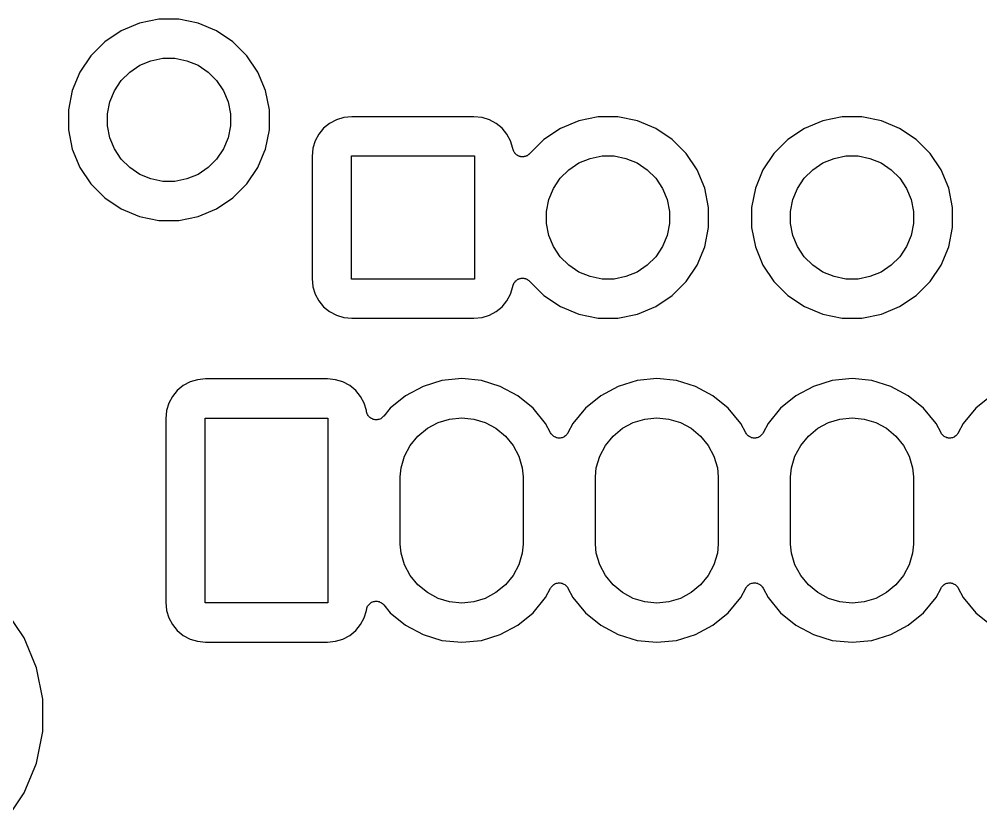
# Model space of a CAD drawing. Extents: x 20 to 116, y -135 to -20.
# Drawn here: x 36.48 to 49, y -58.19 to -47.78 of the extents above; entities that cross this region are included whole.
import ezdxf

# ---------------------------------------------------------------- set-up
doc = ezdxf.new("R2010")
doc.units = 0
doc.layers.add('BLACK', color=7, linetype='CONTINUOUS')

msp = doc.modelspace()

# ---------------------------------------------------------------- linework, layer by layer
at = {"layer": 'BLACK', "linetype": 'CONTINUOUS'}
for p, q in [((38.3012, -47.782), (38.0485, -47.8323)), ((38.5588, -47.782), (38.3012, -47.782)), ((38.8115, -47.8323), (38.5588, -47.782)), ((38.0485, -47.8323), (37.8104, -47.9309)), ((39.0496, -47.9309), (38.8115, -47.8323)), ((37.8104, -47.9309), (37.5962, -48.074)), ((39.2638, -48.074), (39.0496, -47.9309)), ((37.5962, -48.074), (37.414, -48.2562)), ((39.446, -48.2562), (39.2638, -48.074)), ((37.414, -48.2562), (37.2709, -48.4704)), ((38.1966, -48.3207), (38.3512, -48.29)), ((38.3512, -48.29), (38.5088, -48.29)), ((38.5088, -48.29), (38.6634, -48.3207)), ((39.5891, -48.4704), (39.446, -48.2562)), ((37.92, -48.4686), (38.0511, -48.381)), ((38.0511, -48.381), (38.1966, -48.3207)), ((38.6634, -48.3207), (38.8089, -48.381)), ((38.8089, -48.381), (38.94, -48.4686)), ((37.2709, -48.4704), (37.1723, -48.7085)), ((37.8086, -48.58), (37.92, -48.4686)), ((38.94, -48.4686), (39.0514, -48.58)), ((39.6877, -48.7085), (39.5891, -48.4704)), ((37.721, -48.7111), (37.8086, -48.58)), ((39.0514, -48.58), (39.139, -48.7111)), ((37.1723, -48.7085), (37.122, -48.9612)), ((37.6607, -48.8566), (37.721, -48.7111)), ((39.139, -48.7111), (39.1993, -48.8566)), ((39.738, -48.9612), (39.6877, -48.7085)), ((37.63, -49.0112), (37.6607, -48.8566)), ((39.1993, -48.8566), (39.23, -49.0112)), ((37.122, -48.9612), (37.122, -49.2188)), ((37.63, -49.1688), (37.63, -49.0112)), ((39.23, -49.0112), (39.23, -49.1688)), ((39.738, -49.2188), (39.738, -48.9612)), ((40.8112, -49.0489), (40.7054, -49.0594)), ((42.3988, -49.0489), (40.8112, -49.0489)), ((42.5046, -49.0593), (42.3988, -49.0489)), ((37.6607, -49.3234), (37.63, -49.1688)), ((39.23, -49.1688), (39.1993, -49.3234)), ((40.5214, -49.1356), (40.4441, -49.1991)), ((40.6097, -49.0884), (40.5214, -49.1356)), ((40.7054, -49.0594), (40.6097, -49.0884)), ((42.6003, -49.0884), (42.5046, -49.0593)), ((42.6886, -49.1356), (42.6003, -49.0884)), ((42.7659, -49.1991), (42.6886, -49.1356)), ((43.7635, -49.1023), (43.5254, -49.2009)), ((44.0162, -49.052), (43.7635, -49.1023)), ((44.2738, -49.052), (44.0162, -49.052)), ((44.5265, -49.1023), (44.2738, -49.052)), ((44.7646, -49.2009), (44.5265, -49.1023)), ((46.9385, -49.1023), (46.7004, -49.2009)), ((47.1912, -49.052), (46.9385, -49.1023)), ((47.4488, -49.052), (47.1912, -49.052)), ((47.7015, -49.1023), (47.4488, -49.052)), ((47.9396, -49.2009), (47.7015, -49.1023)), ((37.122, -49.2188), (37.1723, -49.4715)), ((39.6877, -49.4715), (39.738, -49.2188)), ((40.3806, -49.2764), (40.3334, -49.3647)), ((40.4441, -49.1991), (40.3806, -49.2764)), ((42.8294, -49.2764), (42.7659, -49.1991)), ((42.8766, -49.3647), (42.8294, -49.2764)), ((43.5254, -49.2009), (43.3112, -49.344)), ((44.9788, -49.344), (44.7646, -49.2009)), ((46.7004, -49.2009), (46.4862, -49.344)), ((48.1538, -49.344), (47.9396, -49.2009)), ((37.721, -49.4689), (37.6607, -49.3234)), ((39.1993, -49.3234), (39.139, -49.4689)), ((40.3334, -49.3647), (40.3043, -49.4604)), ((42.9065, -49.4632), (42.8766, -49.3647)), ((43.3112, -49.344), (43.1214, -49.5338)), ((45.161, -49.5262), (44.9788, -49.344)), ((46.4862, -49.344), (46.304, -49.5262)), ((48.336, -49.5262), (48.1538, -49.344)), ((37.1723, -49.4715), (37.2709, -49.7096)), ((37.8086, -49.6), (37.721, -49.4689)), ((39.139, -49.4689), (39.0514, -49.6)), ((39.5891, -49.7096), (39.6712, -49.5114)), ((39.6712, -49.5113), (39.6877, -49.4715)), ((39.6712, -49.5114), (39.6712, -49.5113)), ((40.3043, -49.4604), (40.2939, -49.5662)), ((42.907, -49.4682), (42.9065, -49.4632)), ((42.9088, -49.4744), (42.907, -49.4682)), ((42.9101, -49.4807), (42.9088, -49.4744)), ((42.9124, -49.4862), (42.9101, -49.4807)), ((42.9141, -49.4919), (42.9124, -49.4862)), ((42.9171, -49.4977), (42.9141, -49.4919)), ((42.9195, -49.5036), (42.9171, -49.4977)), ((42.9228, -49.5086), (42.9195, -49.5036)), ((42.9256, -49.5139), (42.9228, -49.5086)), ((42.9297, -49.5189), (42.9256, -49.5139)), ((42.9333, -49.5243), (42.9297, -49.5189)), ((42.9375, -49.5285), (42.9333, -49.5243)), ((42.9412, -49.5331), (42.9375, -49.5285)), ((42.9462, -49.5373), (42.9412, -49.5331)), ((42.9507, -49.5418), (42.9462, -49.5373)), ((42.9557, -49.5452), (42.9507, -49.5418)), ((42.9603, -49.549), (42.9557, -49.5452)), ((42.9659, -49.5521), (42.9603, -49.549)), ((43.1008, -49.5505), (43.0955, -49.5532)), ((43.1059, -49.5464), (43.1008, -49.5505)), ((43.1113, -49.5429), (43.1059, -49.5464)), ((43.1155, -49.5387), (43.1113, -49.5429)), ((43.1202, -49.535), (43.1155, -49.5387)), ((43.1214, -49.5338), (43.1202, -49.535)), ((45.3041, -49.7404), (45.161, -49.5262)), ((46.304, -49.5262), (46.1609, -49.7404)), ((48.4791, -49.7404), (48.336, -49.5262)), ((37.92, -49.7114), (37.8086, -49.6)), ((39.0514, -49.6), (38.94, -49.7114)), ((40.2939, -49.5662), (40.2939, -51.1538)), ((40.805, -51.16), (40.805, -49.56)), ((40.805, -49.56), (42.405, -49.56)), ((42.405, -49.56), (42.405, -51.16)), ((42.9713, -49.5557), (42.9659, -49.5521)), ((42.9768, -49.558), (42.9713, -49.5557)), ((42.982, -49.5609), (42.9768, -49.558)), ((42.9882, -49.5628), (42.982, -49.5609)), ((42.9941, -49.5653), (42.9882, -49.5628)), ((43, -49.5665), (42.9941, -49.5653)), ((43.0057, -49.5683), (43, -49.5665)), ((43.0121, -49.569), (43.0057, -49.5683)), ((43.0184, -49.5703), (43.0121, -49.569)), ((43.0244, -49.5703), (43.0184, -49.5703)), ((43.0303, -49.571), (43.0244, -49.5703)), ((43.0367, -49.5704), (43.0303, -49.571)), ((43.0432, -49.5704), (43.0367, -49.5704)), ((43.0491, -49.5693), (43.0432, -49.5704)), ((43.055, -49.5688), (43.0491, -49.5693)), ((43.0612, -49.567), (43.055, -49.5688)), ((43.0675, -49.5658), (43.0612, -49.567)), ((43.0731, -49.5635), (43.0675, -49.5658)), ((43.0788, -49.5619), (43.0731, -49.5635)), ((43.0845, -49.5589), (43.0788, -49.5619)), ((43.0905, -49.5565), (43.0845, -49.5589)), ((43.0955, -49.5532), (43.0905, -49.5565)), ((43.635, -49.7386), (43.7661, -49.651)), ((43.7661, -49.651), (43.9116, -49.5907)), ((43.9116, -49.5907), (44.0662, -49.56)), ((44.0662, -49.56), (44.2238, -49.56)), ((44.2238, -49.56), (44.3784, -49.5907)), ((44.3784, -49.5907), (44.5239, -49.651)), ((44.5239, -49.651), (44.655, -49.7386)), ((46.81, -49.7386), (46.9411, -49.651)), ((46.9411, -49.651), (47.0866, -49.5907)), ((47.0866, -49.5907), (47.2412, -49.56)), ((47.2412, -49.56), (47.3988, -49.56)), ((47.3988, -49.56), (47.5534, -49.5907)), ((47.5534, -49.5907), (47.6989, -49.651)), ((47.6989, -49.651), (47.83, -49.7386)), ((37.2709, -49.7096), (37.414, -49.9238)), ((38.0511, -49.799), (37.92, -49.7114)), ((38.1966, -49.8593), (38.0511, -49.799)), ((38.8089, -49.799), (38.6634, -49.8593)), ((38.94, -49.7114), (38.8089, -49.799)), ((39.446, -49.9238), (39.5891, -49.7096)), ((43.5236, -49.85), (43.635, -49.7386)), ((44.655, -49.7386), (44.7664, -49.85)), ((45.4027, -49.9785), (45.3041, -49.7404)), ((46.1609, -49.7404), (46.0623, -49.9785)), ((46.6986, -49.85), (46.81, -49.7386)), ((47.83, -49.7386), (47.9414, -49.85)), ((48.5777, -49.9785), (48.4791, -49.7404)), ((37.414, -49.9238), (37.5962, -50.106)), ((38.3512, -49.89), (38.1966, -49.8593)), ((38.5088, -49.89), (38.3512, -49.89)), ((38.6634, -49.8593), (38.5088, -49.89)), ((39.2638, -50.106), (39.446, -49.9238)), ((43.436, -49.9811), (43.5236, -49.85)), ((44.7664, -49.85), (44.854, -49.9811)), ((46.611, -49.9811), (46.6986, -49.85)), ((47.9414, -49.85), (48.029, -49.9811)), ((43.3757, -50.1266), (43.436, -49.9811)), ((44.854, -49.9811), (44.9143, -50.1266)), ((45.453, -50.2312), (45.4027, -49.9785)), ((46.0623, -49.9785), (46.012, -50.2312)), ((46.5507, -50.1266), (46.611, -49.9811)), ((48.029, -49.9811), (48.0893, -50.1266)), ((48.628, -50.2312), (48.5777, -49.9785)), ((37.5962, -50.106), (37.8104, -50.2491)), ((39.0496, -50.2491), (39.2638, -50.106)), ((43.345, -50.2812), (43.3757, -50.1266)), ((44.9143, -50.1266), (44.945, -50.2812)), ((46.52, -50.2812), (46.5507, -50.1266)), ((48.0893, -50.1266), (48.12, -50.2812)), ((37.8104, -50.2491), (38.0485, -50.3477)), ((38.8115, -50.3477), (39.0496, -50.2491)), ((43.345, -50.4388), (43.345, -50.2812)), ((44.945, -50.2812), (44.945, -50.4388)), ((45.453, -50.4888), (45.453, -50.2312)), ((46.012, -50.2312), (46.012, -50.4888)), ((46.52, -50.4388), (46.52, -50.2812)), ((48.12, -50.2812), (48.12, -50.4388)), ((48.628, -50.4888), (48.628, -50.2312)), ((38.0485, -50.3477), (38.3012, -50.398)), ((38.3012, -50.398), (38.5588, -50.398)), ((38.5588, -50.398), (38.8115, -50.3477)), ((43.3757, -50.5934), (43.345, -50.4388)), ((44.945, -50.4388), (44.9143, -50.5934)), ((45.4027, -50.7415), (45.453, -50.4888)), ((46.012, -50.4888), (46.0623, -50.7415)), ((46.5507, -50.5934), (46.52, -50.4388)), ((48.12, -50.4388), (48.0893, -50.5934)), ((48.5777, -50.7415), (48.628, -50.4888)), ((43.436, -50.7389), (43.3757, -50.5934)), ((44.9143, -50.5934), (44.854, -50.7389)), ((46.611, -50.7389), (46.5507, -50.5934)), ((48.0893, -50.5934), (48.029, -50.7389)), ((43.5236, -50.87), (43.436, -50.7389)), ((44.854, -50.7389), (44.7664, -50.87)), ((45.3041, -50.9796), (45.4027, -50.7415)), ((46.0623, -50.7415), (46.1609, -50.9796)), ((46.6986, -50.87), (46.611, -50.7389)), ((48.029, -50.7389), (47.9414, -50.87)), ((48.4791, -50.9796), (48.5777, -50.7415)), ((43.635, -50.9814), (43.5236, -50.87)), ((44.7664, -50.87), (44.655, -50.9814)), ((46.81, -50.9814), (46.6986, -50.87)), ((47.9414, -50.87), (47.83, -50.9814)), ((43.7661, -51.069), (43.635, -50.9814)), ((44.655, -50.9814), (44.5239, -51.069)), ((45.161, -51.1938), (45.3041, -50.9796)), ((46.1609, -50.9796), (46.304, -51.1938)), ((46.9411, -51.069), (46.81, -50.9814)), ((47.83, -50.9814), (47.6989, -51.069)), ((48.336, -51.1938), (48.4791, -50.9796)), ((40.2939, -51.1538), (40.3043, -51.2596)), ((42.405, -51.16), (40.805, -51.16)), ((42.9475, -51.1815), (42.9521, -51.177)), ((42.9521, -51.177), (42.9571, -51.1738)), ((42.9571, -51.1738), (42.9617, -51.17)), ((42.9617, -51.17), (42.9674, -51.167)), ((42.9674, -51.167), (42.9728, -51.1635)), ((42.9728, -51.1635), (42.9784, -51.1612)), ((42.9784, -51.1612), (42.9837, -51.1585)), ((42.9837, -51.1585), (42.9898, -51.1566)), ((42.9898, -51.1566), (42.9958, -51.1542)), ((42.9958, -51.1542), (43.0017, -51.1531)), ((43.0017, -51.1531), (43.0074, -51.1514)), ((43.0074, -51.1514), (43.0138, -51.1508)), ((43.0138, -51.1508), (43.0202, -51.1496)), ((43.0202, -51.1496), (43.0261, -51.1496)), ((43.0261, -51.1496), (43.0321, -51.149)), ((43.0321, -51.149), (43.0385, -51.1497)), ((43.0385, -51.1497), (43.045, -51.1497)), ((43.045, -51.1497), (43.0508, -51.1509)), ((43.0508, -51.1509), (43.0567, -51.1515)), ((43.0567, -51.1515), (43.0629, -51.1534)), ((43.0629, -51.1534), (43.0692, -51.1547)), ((43.0692, -51.1547), (43.0748, -51.1571)), ((43.0748, -51.1571), (43.0804, -51.1588)), ((43.0804, -51.1588), (43.0861, -51.1618)), ((43.0861, -51.1618), (43.0921, -51.1643)), ((43.0921, -51.1643), (43.097, -51.1677)), ((43.097, -51.1677), (43.1023, -51.1705)), ((43.1023, -51.1705), (43.1073, -51.1746)), ((43.1073, -51.1746), (43.1126, -51.1782)), ((43.9116, -51.1293), (43.7661, -51.069)), ((44.0662, -51.16), (43.9116, -51.1293)), ((44.2238, -51.16), (44.0662, -51.16)), ((44.3784, -51.1293), (44.2238, -51.16)), ((44.5239, -51.069), (44.3784, -51.1293)), ((47.0866, -51.1293), (46.9411, -51.069)), ((47.2412, -51.16), (47.0866, -51.1293)), ((47.3988, -51.16), (47.2412, -51.16)), ((47.5534, -51.1293), (47.3988, -51.16)), ((47.6989, -51.069), (47.5534, -51.1293)), ((40.3043, -51.2596), (40.3334, -51.3553)), ((42.8766, -51.3553), (42.9065, -51.2566)), ((42.9065, -51.2566), (42.9067, -51.256)), ((42.9067, -51.256), (42.9073, -51.2501)), ((42.9073, -51.2501), (42.9093, -51.2439)), ((42.9093, -51.2439), (42.9106, -51.2376)), ((42.9106, -51.2376), (42.913, -51.2321)), ((42.913, -51.2321), (42.9147, -51.2264)), ((42.9147, -51.2264), (42.9178, -51.2207)), ((42.9178, -51.2207), (42.9204, -51.2148)), ((42.9204, -51.2148), (42.9237, -51.2099)), ((42.9237, -51.2099), (42.9266, -51.2047)), ((42.9266, -51.2047), (42.9307, -51.1997)), ((42.9307, -51.1997), (42.9344, -51.1944)), ((42.9344, -51.1944), (42.9386, -51.1902)), ((42.9386, -51.1902), (42.9425, -51.1856)), ((42.9425, -51.1856), (42.9475, -51.1815)), ((43.1126, -51.1782), (43.1168, -51.1824)), ((43.1168, -51.1824), (43.1214, -51.1862)), ((43.1214, -51.1862), (43.3112, -51.376)), ((44.9788, -51.376), (45.161, -51.1938)), ((46.304, -51.1938), (46.4862, -51.376)), ((48.1538, -51.376), (48.336, -51.1938)), ((40.3334, -51.3553), (40.3806, -51.4436)), ((42.8294, -51.4436), (42.8766, -51.3553)), ((43.3112, -51.376), (43.5254, -51.5191)), ((44.7646, -51.5191), (44.9788, -51.376)), ((46.4862, -51.376), (46.7004, -51.5191)), ((47.9396, -51.5191), (48.1538, -51.376)), ((40.3806, -51.4436), (40.4441, -51.5209)), ((40.4441, -51.5209), (40.5214, -51.5844)), ((42.6886, -51.5844), (42.7659, -51.5209)), ((42.7659, -51.5209), (42.8294, -51.4436)), ((43.5254, -51.5191), (43.7635, -51.6177)), ((44.5265, -51.6177), (44.7646, -51.5191)), ((46.7004, -51.5191), (46.9385, -51.6177)), ((47.7015, -51.6177), (47.9396, -51.5191)), ((40.5214, -51.5844), (40.6097, -51.6316)), ((40.6097, -51.6316), (40.7054, -51.6606)), ((40.7054, -51.6606), (40.8112, -51.6711)), ((40.8112, -51.6711), (42.3988, -51.6711)), ((42.3988, -51.6711), (42.5046, -51.6606)), ((42.5046, -51.6606), (42.6003, -51.6316)), ((42.6003, -51.6316), (42.6886, -51.5844)), ((43.7635, -51.6177), (44.0162, -51.668)), ((44.0162, -51.668), (44.2738, -51.668)), ((44.2738, -51.668), (44.5265, -51.6177)), ((46.9385, -51.6177), (47.1912, -51.668)), ((47.1912, -51.668), (47.4488, -51.668)), ((47.4488, -51.668), (47.7015, -51.6177)), ((38.6164, -52.5456), (38.5391, -52.6091)), ((38.7047, -52.4984), (38.6164, -52.5456)), ((38.8004, -52.4694), (38.7047, -52.4984)), ((38.9062, -52.4589), (38.8004, -52.4694)), ((40.4938, -52.4589), (38.9062, -52.4589)), ((40.5996, -52.4693), (40.4938, -52.4589)), ((40.6953, -52.4984), (40.5996, -52.4693)), ((40.7836, -52.5456), (40.6953, -52.4984)), ((40.8609, -52.6091), (40.7836, -52.5456)), ((41.9836, -52.4809), (41.737, -52.5557)), ((42.24, -52.4557), (41.9836, -52.4809)), ((42.4964, -52.4809), (42.24, -52.4557)), ((42.743, -52.5557), (42.4964, -52.4809)), ((44.5236, -52.4809), (44.277, -52.5557)), ((44.78, -52.4557), (44.5236, -52.4809)), ((45.0364, -52.4809), (44.78, -52.4557)), ((45.283, -52.5557), (45.0364, -52.4809)), ((47.0636, -52.4809), (46.817, -52.5557)), ((47.32, -52.4557), (47.0636, -52.4809)), ((47.5764, -52.4809), (47.32, -52.4557)), ((47.823, -52.5557), (47.5764, -52.4809)), ((38.5391, -52.6091), (38.4756, -52.6864)), ((40.9244, -52.6864), (40.8609, -52.6091)), ((41.5098, -52.6772), (41.3106, -52.8406)), ((41.737, -52.5557), (41.5098, -52.6772)), ((42.9702, -52.6772), (42.743, -52.5557)), ((43.1694, -52.8406), (42.9702, -52.6772)), ((44.0498, -52.6772), (43.8506, -52.8406)), ((44.277, -52.5557), (44.0498, -52.6772)), ((45.5102, -52.6772), (45.283, -52.5557)), ((45.7094, -52.8406), (45.5102, -52.6772)), ((46.5898, -52.6772), (46.3906, -52.8406)), ((46.817, -52.5557), (46.5898, -52.6772)), ((48.0502, -52.6772), (47.823, -52.5557)), ((48.2494, -52.8406), (48.0502, -52.6772)), ((49.1298, -52.6772), (48.9306, -52.8406)), ((38.4284, -52.7747), (38.3993, -52.8704)), ((38.4756, -52.6864), (38.4284, -52.7747)), ((40.9716, -52.7747), (40.9244, -52.6864)), ((41.0006, -52.8704), (40.9716, -52.7747)), ((38.3993, -52.8704), (38.3889, -52.9762)), ((41.0012, -52.8759), (41.0006, -52.8704)), ((41.0036, -52.8879), (41.0012, -52.8759)), ((41.0059, -52.8998), (41.0036, -52.8879)), ((41.006, -52.9), (41.0059, -52.8998)), ((41.006, -52.9002), (41.006, -52.9)), ((41.0106, -52.9114), (41.006, -52.9002)), ((41.0153, -52.9228), (41.0106, -52.9114)), ((41.0154, -52.923), (41.0153, -52.9228)), ((41.0155, -52.9232), (41.0154, -52.923)), ((41.0222, -52.9333), (41.0155, -52.9232)), ((41.3106, -52.8406), (41.2258, -52.9441)), ((43.3328, -53.0398), (43.1694, -52.8406)), ((43.8506, -52.8406), (43.6872, -53.0398)), ((45.8728, -53.0398), (45.7094, -52.8406)), ((46.3906, -52.8406), (46.2272, -53.0398)), ((48.4128, -53.0398), (48.2494, -52.8406)), ((48.9306, -52.8406), (48.7672, -53.0398)), ((38.3889, -52.9762), (38.3889, -55.3638)), ((38.9, -55.37), (38.9, -52.97)), ((38.9, -52.97), (40.5, -52.97)), ((40.5, -52.97), (40.5, -55.37)), ((41.0289, -52.9434), (41.0222, -52.9333)), ((41.0291, -52.9436), (41.0289, -52.9434)), ((41.0292, -52.9438), (41.0291, -52.9436)), ((41.0378, -52.9525), (41.0292, -52.9438)), ((41.0463, -52.9611), (41.0378, -52.9525)), ((41.0465, -52.9612), (41.0463, -52.9611)), ((41.0467, -52.9614), (41.0465, -52.9612)), ((41.0568, -52.9682), (41.0467, -52.9614)), ((41.0668, -52.975), (41.0568, -52.9682)), ((41.067, -52.9751), (41.0668, -52.975)), ((41.0672, -52.9752), (41.067, -52.9751)), ((41.0785, -52.9799), (41.0672, -52.9752)), ((41.0897, -52.9847), (41.0785, -52.9799)), ((41.0899, -52.9847), (41.0897, -52.9847)), ((41.0901, -52.9848), (41.0899, -52.9847)), ((41.1021, -52.9873), (41.0901, -52.9848)), ((41.1139, -52.9897), (41.1021, -52.9873)), ((41.1141, -52.9897), (41.1139, -52.9897)), ((41.1144, -52.9898), (41.1141, -52.9897)), ((41.1266, -52.9899), (41.1144, -52.9898)), ((41.1387, -52.99), (41.1266, -52.9899)), ((41.1389, -52.99), (41.1387, -52.99)), ((41.1391, -52.99), (41.1389, -52.99)), ((41.1511, -52.9877), (41.1391, -52.99)), ((41.1631, -52.9854), (41.1511, -52.9877)), ((41.1633, -52.9853), (41.1631, -52.9854)), ((41.1635, -52.9853), (41.1633, -52.9853)), ((41.1747, -52.9808), (41.1635, -52.9853)), ((41.1861, -52.9762), (41.1747, -52.9808)), ((41.1863, -52.9761), (41.1861, -52.9762)), ((41.1865, -52.976), (41.1863, -52.9761)), ((41.1966, -52.9694), (41.1865, -52.976)), ((41.2069, -52.9627), (41.1966, -52.9694)), ((41.207, -52.9625), (41.2069, -52.9627)), ((41.2072, -52.9624), (41.207, -52.9625)), ((41.2159, -52.9539), (41.2072, -52.9624)), ((41.2246, -52.9454), (41.2159, -52.9539)), ((41.2249, -52.9451), (41.2246, -52.9454)), ((41.2258, -52.9441), (41.2249, -52.9451)), ((41.2249, -52.9451), (41.2249, -52.9451)), ((41.2249, -52.9451), (41.2249, -52.9451)), ((41.7934, -53.1016), (41.9324, -53.0273)), ((41.9324, -53.0273), (42.0832, -52.9816)), ((42.0832, -52.9816), (42.24, -52.9661)), ((42.24, -52.9661), (42.3968, -52.9816)), ((42.3968, -52.9816), (42.5476, -53.0273)), ((42.5476, -53.0273), (42.6866, -53.1016)), ((43.398, -53.1617), (43.3328, -53.0398)), ((43.6872, -53.0398), (43.622, -53.1617)), ((44.3334, -53.1016), (44.4724, -53.0273)), ((44.4724, -53.0273), (44.6232, -52.9816)), ((44.6232, -52.9816), (44.78, -52.9661)), ((44.78, -52.9661), (44.9368, -52.9816)), ((44.9368, -52.9816), (45.0876, -53.0273)), ((45.0876, -53.0273), (45.2266, -53.1016)), ((45.938, -53.1617), (45.8728, -53.0398)), ((46.2272, -53.0398), (46.162, -53.1617)), ((46.8734, -53.1016), (47.0124, -53.0273)), ((47.0124, -53.0273), (47.1632, -52.9816)), ((47.1632, -52.9816), (47.32, -52.9661)), ((47.32, -52.9661), (47.4768, -52.9816)), ((47.4768, -52.9816), (47.6276, -53.0273)), ((47.6276, -53.0273), (47.7666, -53.1016)), ((48.478, -53.1617), (48.4128, -53.0398)), ((48.7672, -53.0398), (48.702, -53.1617)), ((41.6716, -53.2016), (41.7934, -53.1016)), ((42.6866, -53.1016), (42.8084, -53.2016)), ((43.4047, -53.1718), (43.398, -53.1617)), ((43.4114, -53.1819), (43.4047, -53.1718)), ((43.6143, -53.1732), (43.6075, -53.1833)), ((43.6212, -53.1633), (43.6143, -53.1732)), ((43.6214, -53.1628), (43.6212, -53.1633)), ((43.622, -53.1617), (43.6214, -53.1628)), ((43.6214, -53.1628), (43.6214, -53.1628)), ((43.6214, -53.1628), (43.6214, -53.1628)), ((44.2116, -53.2016), (44.3334, -53.1016)), ((45.2266, -53.1016), (45.3484, -53.2016)), ((45.9447, -53.1718), (45.938, -53.1617)), ((45.9514, -53.1819), (45.9447, -53.1718)), ((46.1543, -53.1732), (46.1475, -53.1833)), ((46.1612, -53.1633), (46.1543, -53.1732)), ((46.1614, -53.1628), (46.1612, -53.1633)), ((46.162, -53.1617), (46.1614, -53.1628)), ((46.1614, -53.1628), (46.1614, -53.1628)), ((46.1614, -53.1628), (46.1614, -53.1628)), ((46.7516, -53.2016), (46.8734, -53.1016)), ((47.7666, -53.1016), (47.8884, -53.2016)), ((48.4847, -53.1718), (48.478, -53.1617)), ((48.4914, -53.1819), (48.4847, -53.1718)), ((48.6943, -53.1732), (48.6875, -53.1833)), ((48.7012, -53.1633), (48.6943, -53.1732)), ((48.7014, -53.1628), (48.7012, -53.1633)), ((48.702, -53.1617), (48.7014, -53.1628)), ((48.7014, -53.1628), (48.7014, -53.1628)), ((48.7014, -53.1628), (48.7014, -53.1628)), ((41.5716, -53.3234), (41.6716, -53.2016)), ((42.8084, -53.2016), (42.9084, -53.3234)), ((43.4116, -53.1821), (43.4114, -53.1819)), ((43.4118, -53.1823), (43.4116, -53.1821)), ((43.4203, -53.191), (43.4118, -53.1823)), ((43.4288, -53.1995), (43.4203, -53.191)), ((43.4291, -53.1997), (43.4288, -53.1995)), ((43.4293, -53.1999), (43.4291, -53.1997)), ((43.4394, -53.2067), (43.4293, -53.1999)), ((43.4494, -53.2134), (43.4394, -53.2067)), ((43.4496, -53.2135), (43.4494, -53.2134)), ((43.4498, -53.2137), (43.4496, -53.2135)), ((43.4611, -53.2184), (43.4498, -53.2137)), ((43.4722, -53.2231), (43.4611, -53.2184)), ((43.4724, -53.2232), (43.4722, -53.2231)), ((43.4727, -53.2233), (43.4724, -53.2232)), ((43.4847, -53.2257), (43.4727, -53.2233)), ((43.4964, -53.2281), (43.4847, -53.2257)), ((43.4967, -53.2281), (43.4964, -53.2281)), ((43.497, -53.2282), (43.4967, -53.2281)), ((43.5092, -53.2282), (43.497, -53.2282)), ((43.5212, -53.2284), (43.5092, -53.2282)), ((43.5215, -53.2283), (43.5212, -53.2284)), ((43.5218, -53.2283), (43.5215, -53.2283)), ((43.5338, -53.226), (43.5218, -53.2283)), ((43.5456, -53.2238), (43.5338, -53.226)), ((43.5458, -53.2237), (43.5456, -53.2238)), ((43.5461, -53.2236), (43.5458, -53.2237)), ((43.5575, -53.219), (43.5461, -53.2236)), ((43.5686, -53.2145), (43.5575, -53.219)), ((43.5688, -53.2144), (43.5686, -53.2145)), ((43.5691, -53.2143), (43.5688, -53.2144)), ((43.5792, -53.2076), (43.5691, -53.2143)), ((43.5894, -53.201), (43.5792, -53.2076)), ((43.5896, -53.2008), (43.5894, -53.201)), ((43.5898, -53.2007), (43.5896, -53.2008)), ((43.5984, -53.1922), (43.5898, -53.2007)), ((43.6071, -53.1837), (43.5984, -53.1922)), ((43.6073, -53.1835), (43.6071, -53.1837)), ((43.6075, -53.1833), (43.6073, -53.1835)), ((44.1116, -53.3234), (44.2116, -53.2016)), ((45.3484, -53.2016), (45.4484, -53.3234)), ((45.9516, -53.1821), (45.9514, -53.1819)), ((45.9518, -53.1823), (45.9516, -53.1821)), ((45.9603, -53.191), (45.9518, -53.1823)), ((45.9688, -53.1995), (45.9603, -53.191)), ((45.9691, -53.1997), (45.9688, -53.1995)), ((45.9693, -53.1999), (45.9691, -53.1997)), ((45.9794, -53.2067), (45.9693, -53.1999)), ((45.9894, -53.2134), (45.9794, -53.2067)), ((45.9896, -53.2135), (45.9894, -53.2134)), ((45.9898, -53.2137), (45.9896, -53.2135)), ((46.0011, -53.2184), (45.9898, -53.2137)), ((46.0122, -53.2231), (46.0011, -53.2184)), ((46.0125, -53.2232), (46.0122, -53.2231)), ((46.0127, -53.2233), (46.0125, -53.2232)), ((46.0247, -53.2257), (46.0127, -53.2233)), ((46.0364, -53.2281), (46.0247, -53.2257)), ((46.0367, -53.2281), (46.0364, -53.2281)), ((46.037, -53.2282), (46.0367, -53.2281)), ((46.0492, -53.2282), (46.037, -53.2282)), ((46.0612, -53.2284), (46.0492, -53.2282)), ((46.0615, -53.2283), (46.0612, -53.2284)), ((46.0618, -53.2283), (46.0615, -53.2283)), ((46.0738, -53.226), (46.0618, -53.2283)), ((46.0856, -53.2238), (46.0738, -53.226)), ((46.0858, -53.2237), (46.0856, -53.2238)), ((46.0861, -53.2236), (46.0858, -53.2237)), ((46.0975, -53.219), (46.0861, -53.2236)), ((46.1086, -53.2145), (46.0975, -53.219)), ((46.1088, -53.2144), (46.1086, -53.2145)), ((46.1091, -53.2143), (46.1088, -53.2144)), ((46.1192, -53.2076), (46.1091, -53.2143)), ((46.1294, -53.201), (46.1192, -53.2076)), ((46.1296, -53.2008), (46.1294, -53.201)), ((46.1298, -53.2007), (46.1296, -53.2008)), ((46.1384, -53.1922), (46.1298, -53.2007)), ((46.1471, -53.1837), (46.1384, -53.1922)), ((46.1473, -53.1835), (46.1471, -53.1837)), ((46.1475, -53.1833), (46.1473, -53.1835)), ((46.6516, -53.3234), (46.7516, -53.2016)), ((47.8884, -53.2016), (47.9884, -53.3234)), ((48.4916, -53.1821), (48.4914, -53.1819)), ((48.4918, -53.1823), (48.4916, -53.1821)), ((48.5003, -53.191), (48.4918, -53.1823)), ((48.5088, -53.1995), (48.5003, -53.191)), ((48.5091, -53.1997), (48.5088, -53.1995)), ((48.5093, -53.1999), (48.5091, -53.1997)), ((48.5194, -53.2067), (48.5093, -53.1999)), ((48.5294, -53.2134), (48.5194, -53.2067)), ((48.5296, -53.2135), (48.5294, -53.2134)), ((48.5298, -53.2137), (48.5296, -53.2135)), ((48.5411, -53.2184), (48.5298, -53.2137)), ((48.5522, -53.2231), (48.5411, -53.2184)), ((48.5525, -53.2232), (48.5522, -53.2231)), ((48.5527, -53.2233), (48.5525, -53.2232)), ((48.5647, -53.2257), (48.5527, -53.2233)), ((48.5765, -53.2281), (48.5647, -53.2257)), ((48.5767, -53.2281), (48.5765, -53.2281)), ((48.577, -53.2282), (48.5767, -53.2281)), ((48.5892, -53.2282), (48.577, -53.2282)), ((48.6012, -53.2284), (48.5892, -53.2282)), ((48.6015, -53.2283), (48.6012, -53.2284)), ((48.6018, -53.2283), (48.6015, -53.2283)), ((48.6138, -53.226), (48.6018, -53.2283)), ((48.6256, -53.2238), (48.6138, -53.226)), ((48.6258, -53.2237), (48.6256, -53.2238)), ((48.6261, -53.2236), (48.6258, -53.2237)), ((48.6375, -53.219), (48.6261, -53.2236)), ((48.6486, -53.2145), (48.6375, -53.219)), ((48.6488, -53.2144), (48.6486, -53.2145)), ((48.6491, -53.2143), (48.6488, -53.2144)), ((48.6592, -53.2076), (48.6491, -53.2143)), ((48.6694, -53.201), (48.6592, -53.2076)), ((48.6696, -53.2008), (48.6694, -53.201)), ((48.6698, -53.2007), (48.6696, -53.2008)), ((48.6784, -53.1922), (48.6698, -53.2007)), ((48.6871, -53.1837), (48.6784, -53.1922)), ((48.6873, -53.1835), (48.6871, -53.1837)), ((48.6875, -53.1833), (48.6873, -53.1835)), ((41.4973, -53.4624), (41.5716, -53.3234)), ((42.9084, -53.3234), (42.9827, -53.4624)), ((44.0373, -53.4624), (44.1116, -53.3234)), ((45.4484, -53.3234), (45.5227, -53.4624)), ((46.5773, -53.4624), (46.6516, -53.3234)), ((47.9884, -53.3234), (48.0627, -53.4624)), ((41.4516, -53.6132), (41.4973, -53.4624)), ((42.9827, -53.4624), (43.0284, -53.6132)), ((43.9916, -53.6132), (44.0373, -53.4624)), ((45.5227, -53.4624), (45.5684, -53.6132)), ((46.5316, -53.6132), (46.5773, -53.4624)), ((48.0627, -53.4624), (48.1084, -53.6132)), ((41.44, -53.7307), (41.4516, -53.6132)), ((43.0284, -53.6132), (43.04, -53.7307)), ((43.98, -53.7307), (43.9916, -53.6132)), ((45.5684, -53.6132), (45.58, -53.7307)), ((46.52, -53.7307), (46.5316, -53.6132)), ((48.1084, -53.6132), (48.12, -53.7307)), ((41.44, -54.6093), (41.44, -53.7307)), ((43.04, -53.7307), (43.04, -54.6093)), ((43.98, -54.6093), (43.98, -53.7307)), ((45.58, -53.7307), (45.58, -54.6093)), ((46.52, -54.6093), (46.52, -53.7307)), ((48.12, -53.7307), (48.12, -54.6093)), ((41.4516, -54.7268), (41.44, -54.6093)), ((43.04, -54.6093), (43.0284, -54.7268)), ((43.9916, -54.7268), (43.98, -54.6093)), ((45.58, -54.6093), (45.5684, -54.7268)), ((46.5316, -54.7268), (46.52, -54.6093)), ((48.12, -54.6093), (48.1084, -54.7268)), ((41.4973, -54.8776), (41.4516, -54.7268)), ((43.0284, -54.7268), (42.9827, -54.8776)), ((44.0373, -54.8776), (43.9916, -54.7268)), ((45.5684, -54.7268), (45.5227, -54.8776)), ((46.5773, -54.8776), (46.5316, -54.7268)), ((48.1084, -54.7268), (48.0627, -54.8776)), ((41.5716, -55.0166), (41.4973, -54.8776)), ((42.9827, -54.8776), (42.9084, -55.0166)), ((44.1116, -55.0166), (44.0373, -54.8776)), ((45.5227, -54.8776), (45.4484, -55.0166)), ((46.6516, -55.0166), (46.5773, -54.8776)), ((48.0627, -54.8776), (47.9884, -55.0166)), ((41.6716, -55.1384), (41.5716, -55.0166)), ((42.9084, -55.0166), (42.8084, -55.1384)), ((44.2116, -55.1384), (44.1116, -55.0166)), ((45.4484, -55.0166), (45.3484, -55.1384)), ((46.7516, -55.1384), (46.6516, -55.0166)), ((47.9884, -55.0166), (47.8884, -55.1384)), ((41.7934, -55.2384), (41.6716, -55.1384)), ((42.8084, -55.1384), (42.6866, -55.2384)), ((43.3328, -55.3002), (43.398, -55.1783)), ((43.398, -55.1783), (43.3986, -55.1772)), ((43.3986, -55.1772), (43.3988, -55.1767)), ((43.3986, -55.1772), (43.3986, -55.1772)), ((43.3986, -55.1772), (43.3986, -55.1772)), ((43.3988, -55.1767), (43.4057, -55.1667)), ((43.4057, -55.1667), (43.4125, -55.1567)), ((43.4125, -55.1567), (43.4127, -55.1565)), ((43.4127, -55.1565), (43.4129, -55.1563)), ((43.4129, -55.1563), (43.4216, -55.1478)), ((43.4216, -55.1478), (43.4302, -55.1393)), ((43.4302, -55.1393), (43.4304, -55.1392)), ((43.4304, -55.1392), (43.4306, -55.139)), ((43.4306, -55.139), (43.4408, -55.1324)), ((43.4408, -55.1324), (43.4509, -55.1257)), ((43.4509, -55.1257), (43.4512, -55.1256)), ((43.4512, -55.1256), (43.4514, -55.1255)), ((43.4514, -55.1255), (43.4627, -55.1209)), ((43.4627, -55.1209), (43.4739, -55.1164)), ((43.4739, -55.1164), (43.4741, -55.1163)), ((43.4741, -55.1163), (43.4744, -55.1162)), ((43.4744, -55.1162), (43.4864, -55.114)), ((43.4864, -55.114), (43.4982, -55.1117)), ((43.4982, -55.1117), (43.4985, -55.1117)), ((43.4985, -55.1117), (43.4988, -55.1116)), ((43.4988, -55.1116), (43.511, -55.1118)), ((43.511, -55.1118), (43.523, -55.1118)), ((43.523, -55.1118), (43.5233, -55.1119)), ((43.5233, -55.1119), (43.5236, -55.1119)), ((43.5236, -55.1119), (43.5354, -55.1143)), ((43.5354, -55.1143), (43.5473, -55.1167)), ((43.5473, -55.1167), (43.5475, -55.1168)), ((43.5475, -55.1168), (43.5478, -55.1169)), ((43.5478, -55.1169), (43.5591, -55.1217)), ((43.5591, -55.1217), (43.5702, -55.1263)), ((43.5702, -55.1263), (43.5704, -55.1264)), ((43.5704, -55.1264), (43.5706, -55.1266)), ((43.5706, -55.1266), (43.5808, -55.1334)), ((43.5808, -55.1334), (43.5907, -55.1401)), ((43.5907, -55.1401), (43.5909, -55.1403)), ((43.5909, -55.1403), (43.5912, -55.1405)), ((43.5912, -55.1405), (43.5998, -55.1492)), ((43.5998, -55.1492), (43.6082, -55.1577)), ((43.6082, -55.1577), (43.6084, -55.1579)), ((43.6084, -55.1579), (43.6086, -55.1581)), ((43.6086, -55.1581), (43.6153, -55.1683)), ((43.6153, -55.1683), (43.622, -55.1783)), ((43.622, -55.1783), (43.6872, -55.3002)), ((44.3334, -55.2384), (44.2116, -55.1384)), ((45.3484, -55.1384), (45.2266, -55.2384)), ((45.8728, -55.3002), (45.938, -55.1783)), ((45.938, -55.1783), (45.9386, -55.1772)), ((45.9386, -55.1772), (45.9388, -55.1767)), ((45.9386, -55.1772), (45.9386, -55.1772)), ((45.9386, -55.1772), (45.9386, -55.1772)), ((45.9388, -55.1767), (45.9457, -55.1667)), ((45.9457, -55.1667), (45.9525, -55.1567)), ((45.9525, -55.1567), (45.9527, -55.1565)), ((45.9527, -55.1565), (45.9529, -55.1563)), ((45.9529, -55.1563), (45.9616, -55.1478)), ((45.9616, -55.1478), (45.9702, -55.1393)), ((45.9702, -55.1393), (45.9704, -55.1392)), ((45.9704, -55.1392), (45.9706, -55.139)), ((45.9706, -55.139), (45.9808, -55.1324)), ((45.9808, -55.1324), (45.9909, -55.1257)), ((45.9909, -55.1257), (45.9912, -55.1256)), ((45.9912, -55.1256), (45.9914, -55.1255)), ((45.9914, -55.1255), (46.0027, -55.1209)), ((46.0027, -55.1209), (46.0139, -55.1164)), ((46.0139, -55.1164), (46.0141, -55.1163)), ((46.0141, -55.1163), (46.0144, -55.1162)), ((46.0144, -55.1162), (46.0264, -55.114)), ((46.0264, -55.114), (46.0382, -55.1117)), ((46.0382, -55.1117), (46.0385, -55.1117)), ((46.0385, -55.1117), (46.0388, -55.1116)), ((46.0388, -55.1116), (46.051, -55.1118)), ((46.051, -55.1118), (46.063, -55.1118)), ((46.063, -55.1118), (46.0633, -55.1119)), ((46.0633, -55.1119), (46.0636, -55.1119)), ((46.0636, -55.1119), (46.0754, -55.1143)), ((46.0754, -55.1143), (46.0873, -55.1167)), ((46.0873, -55.1167), (46.0875, -55.1168)), ((46.0875, -55.1168), (46.0878, -55.1169)), ((46.0878, -55.1169), (46.0991, -55.1217)), ((46.0991, -55.1217), (46.1102, -55.1263)), ((46.1102, -55.1263), (46.1104, -55.1264)), ((46.1104, -55.1264), (46.1106, -55.1266)), ((46.1106, -55.1266), (46.1208, -55.1334)), ((46.1208, -55.1334), (46.1307, -55.1401)), ((46.1307, -55.1401), (46.1309, -55.1403)), ((46.1309, -55.1403), (46.1312, -55.1405)), ((46.1312, -55.1405), (46.1398, -55.1492)), ((46.1398, -55.1492), (46.1482, -55.1577)), ((46.1482, -55.1577), (46.1484, -55.1579)), ((46.1484, -55.1579), (46.1486, -55.1581)), ((46.1486, -55.1581), (46.1553, -55.1683)), ((46.1553, -55.1683), (46.162, -55.1783)), ((46.162, -55.1783), (46.2272, -55.3002)), ((46.8734, -55.2384), (46.7516, -55.1384)), ((47.8884, -55.1384), (47.7666, -55.2384)), ((48.4128, -55.3002), (48.478, -55.1783)), ((48.478, -55.1783), (48.4786, -55.1772)), ((48.4786, -55.1772), (48.4788, -55.1767)), ((48.4786, -55.1772), (48.4786, -55.1772)), ((48.4786, -55.1772), (48.4786, -55.1772)), ((48.4788, -55.1767), (48.4857, -55.1667)), ((48.4857, -55.1667), (48.4925, -55.1567)), ((48.4925, -55.1567), (48.4927, -55.1565)), ((48.4927, -55.1565), (48.4929, -55.1563)), ((48.4929, -55.1563), (48.5016, -55.1478)), ((48.5016, -55.1478), (48.5102, -55.1393)), ((48.5102, -55.1393), (48.5104, -55.1392)), ((48.5104, -55.1392), (48.5106, -55.139)), ((48.5106, -55.139), (48.5208, -55.1324)), ((48.5208, -55.1324), (48.5309, -55.1257)), ((48.5309, -55.1257), (48.5312, -55.1256)), ((48.5312, -55.1256), (48.5314, -55.1255)), ((48.5314, -55.1255), (48.5427, -55.1209)), ((48.5427, -55.1209), (48.5539, -55.1164)), ((48.5539, -55.1164), (48.5541, -55.1163)), ((48.5541, -55.1163), (48.5544, -55.1162)), ((48.5544, -55.1162), (48.5664, -55.114)), ((48.5664, -55.114), (48.5782, -55.1117)), ((48.5782, -55.1117), (48.5785, -55.1117)), ((48.5785, -55.1117), (48.5788, -55.1116)), ((48.5788, -55.1116), (48.591, -55.1118)), ((48.591, -55.1118), (48.603, -55.1118)), ((48.603, -55.1118), (48.6033, -55.1119)), ((48.6033, -55.1119), (48.6036, -55.1119)), ((48.6036, -55.1119), (48.6154, -55.1143)), ((48.6154, -55.1143), (48.6273, -55.1167)), ((48.6273, -55.1167), (48.6275, -55.1168)), ((48.6275, -55.1168), (48.6278, -55.1169)), ((48.6278, -55.1169), (48.6391, -55.1217)), ((48.6391, -55.1217), (48.6502, -55.1263)), ((48.6502, -55.1263), (48.6504, -55.1264)), ((48.6504, -55.1264), (48.6506, -55.1266)), ((48.6506, -55.1266), (48.6608, -55.1334)), ((48.6608, -55.1334), (48.6707, -55.1401)), ((48.6707, -55.1401), (48.6709, -55.1403)), ((48.6709, -55.1403), (48.6712, -55.1405)), ((48.6712, -55.1405), (48.6798, -55.1492)), ((48.6798, -55.1492), (48.6882, -55.1577)), ((48.6882, -55.1577), (48.6884, -55.1579)), ((48.6884, -55.1579), (48.6886, -55.1581)), ((48.6886, -55.1581), (48.6953, -55.1683)), ((48.6953, -55.1683), (48.702, -55.1783)), ((48.702, -55.1783), (48.7672, -55.3002)), ((41.9324, -55.3127), (41.7934, -55.2384)), ((42.6866, -55.2384), (42.5476, -55.3127)), ((43.1694, -55.4994), (43.3328, -55.3002)), ((43.6872, -55.3002), (43.8506, -55.4994)), ((44.4724, -55.3127), (44.3334, -55.2384)), ((45.2266, -55.2384), (45.0876, -55.3127)), ((45.7094, -55.4994), (45.8728, -55.3002)), ((46.2272, -55.3002), (46.3906, -55.4994)), ((47.0124, -55.3127), (46.8734, -55.2384)), ((47.7666, -55.2384), (47.6276, -55.3127)), ((48.2494, -55.4994), (48.4128, -55.3002)), ((48.7672, -55.3002), (48.9306, -55.4994)), ((38.3889, -55.3638), (38.3993, -55.4696)), ((40.5, -55.37), (38.9, -55.37)), ((41.0065, -55.4381), (41.0115, -55.4266)), ((41.0115, -55.4266), (41.0161, -55.4157)), ((41.0161, -55.4157), (41.0162, -55.4155)), ((41.0162, -55.4155), (41.0163, -55.4153)), ((41.0163, -55.4153), (41.0232, -55.4052)), ((41.0232, -55.4052), (41.03, -55.3952)), ((41.03, -55.3952), (41.0302, -55.395)), ((41.0302, -55.395), (41.0303, -55.3948)), ((41.0303, -55.3948), (41.039, -55.3864)), ((41.039, -55.3864), (41.0477, -55.3778)), ((41.0477, -55.3778), (41.0479, -55.3777)), ((41.0479, -55.3777), (41.048, -55.3775)), ((41.048, -55.3775), (41.0581, -55.371)), ((41.0581, -55.371), (41.0684, -55.3641)), ((41.0684, -55.3641), (41.0686, -55.3641)), ((41.0686, -55.3641), (41.0688, -55.3639)), ((41.0688, -55.3639), (41.0799, -55.3595)), ((41.0799, -55.3595), (41.0914, -55.3548)), ((41.0914, -55.3548), (41.0916, -55.3548)), ((41.0916, -55.3548), (41.0918, -55.3547)), ((41.0918, -55.3547), (41.1036, -55.3524)), ((41.1036, -55.3524), (41.1157, -55.3501)), ((41.1157, -55.3501), (41.1159, -55.3501)), ((41.1159, -55.3501), (41.1161, -55.35)), ((41.1161, -55.35), (41.1284, -55.3501)), ((41.1284, -55.3501), (41.1405, -55.3502)), ((41.1405, -55.3502), (41.1407, -55.3502)), ((41.1407, -55.3502), (41.1409, -55.3502)), ((41.1409, -55.3502), (41.1529, -55.3527)), ((41.1529, -55.3527), (41.1648, -55.3551)), ((41.1648, -55.3551), (41.165, -55.3552)), ((41.165, -55.3552), (41.1652, -55.3552)), ((41.1652, -55.3552), (41.1765, -55.36)), ((41.1765, -55.36), (41.1876, -55.3646)), ((41.1876, -55.3646), (41.1878, -55.3647)), ((41.1878, -55.3647), (41.188, -55.3648)), ((41.188, -55.3648), (41.1983, -55.3717)), ((41.1983, -55.3717), (41.2082, -55.3784)), ((41.2082, -55.3784), (41.2084, -55.3786)), ((41.2084, -55.3786), (41.2086, -55.3787)), ((41.2086, -55.3787), (41.2173, -55.3875)), ((41.2173, -55.3875), (41.2258, -55.3959)), ((41.2258, -55.3959), (41.3106, -55.4994)), ((42.0832, -55.3584), (41.9324, -55.3127)), ((42.24, -55.3739), (42.0832, -55.3584)), ((42.3968, -55.3584), (42.24, -55.3739)), ((42.5476, -55.3127), (42.3968, -55.3584)), ((44.6232, -55.3584), (44.4724, -55.3127)), ((44.78, -55.3739), (44.6232, -55.3584)), ((44.9368, -55.3584), (44.78, -55.3739)), ((45.0876, -55.3127), (44.9368, -55.3584)), ((47.1632, -55.3584), (47.0124, -55.3127)), ((47.32, -55.3739), (47.1632, -55.3584)), ((47.4768, -55.3584), (47.32, -55.3739)), ((47.6276, -55.3127), (47.4768, -55.3584)), ((36.5458, -55.827), (36.3129, -55.4785)), ((38.3993, -55.4696), (38.4284, -55.5653)), ((40.9716, -55.5653), (41.0006, -55.4696)), ((41.0006, -55.4696), (41.0012, -55.4641)), ((41.0012, -55.4641), (41.0013, -55.4628)), ((41.0013, -55.4627), (41.0014, -55.4623)), ((41.0013, -55.4628), (41.0013, -55.4627)), ((41.0013, -55.4627), (41.0013, -55.4627)), ((41.0014, -55.4623), (41.004, -55.4502)), ((41.004, -55.4502), (41.0064, -55.4385)), ((41.0064, -55.4385), (41.0065, -55.4383)), ((41.0065, -55.4383), (41.0065, -55.4381)), ((41.3106, -55.4994), (41.5098, -55.6628)), ((42.9702, -55.6628), (43.1694, -55.4994)), ((43.8506, -55.4994), (44.0498, -55.6628)), ((45.5102, -55.6628), (45.7094, -55.4994)), ((46.3906, -55.4994), (46.5898, -55.6628)), ((48.0502, -55.6628), (48.2494, -55.4994)), ((48.9306, -55.4994), (49.1298, -55.6628)), ((38.4284, -55.5653), (38.4756, -55.6536)), ((38.4756, -55.6536), (38.5391, -55.7309)), ((40.8609, -55.7309), (40.9244, -55.6536)), ((40.9244, -55.6536), (40.9716, -55.5653)), ((41.5098, -55.6628), (41.737, -55.7843)), ((42.743, -55.7843), (42.9702, -55.6628)), ((44.0498, -55.6628), (44.277, -55.7843)), ((45.283, -55.7843), (45.5102, -55.6628)), ((46.5898, -55.6628), (46.817, -55.7843)), ((47.823, -55.7843), (48.0502, -55.6628)), ((38.5391, -55.7309), (38.6164, -55.7944)), ((38.6164, -55.7944), (38.7047, -55.8416)), ((40.6953, -55.8416), (40.7836, -55.7944)), ((40.7836, -55.7944), (40.8609, -55.7309)), ((41.737, -55.7843), (41.9836, -55.8591)), ((42.4964, -55.8591), (42.743, -55.7843)), ((44.277, -55.7843), (44.5236, -55.8591)), ((45.0364, -55.8591), (45.283, -55.7843)), ((46.817, -55.7843), (47.0636, -55.8591)), ((47.5764, -55.8591), (47.823, -55.7843)), ((36.7062, -56.2143), (36.5458, -55.827)), ((38.7047, -55.8416), (38.8004, -55.8706)), ((38.8004, -55.8706), (38.9062, -55.8811)), ((38.9062, -55.8811), (40.4938, -55.8811)), ((40.4938, -55.8811), (40.5996, -55.8706)), ((40.5996, -55.8706), (40.6953, -55.8416)), ((41.9836, -55.8591), (42.24, -55.8843)), ((42.24, -55.8843), (42.4964, -55.8591)), ((44.5236, -55.8591), (44.78, -55.8843)), ((44.78, -55.8843), (45.0364, -55.8591)), ((47.0636, -55.8591), (47.32, -55.8843)), ((47.32, -55.8843), (47.5764, -55.8591)), ((36.788, -56.6254), (36.7062, -56.2143)), ((36.788, -57.0446), (36.788, -56.6254)), ((36.7062, -57.4557), (36.788, -57.0446)), ((36.5458, -57.843), (36.7062, -57.4557)), ((36.3129, -58.1915), (36.5458, -57.843))]:
    msp.add_line(p, q, dxfattribs=at)

doc.saveas('drawing.dxf')
